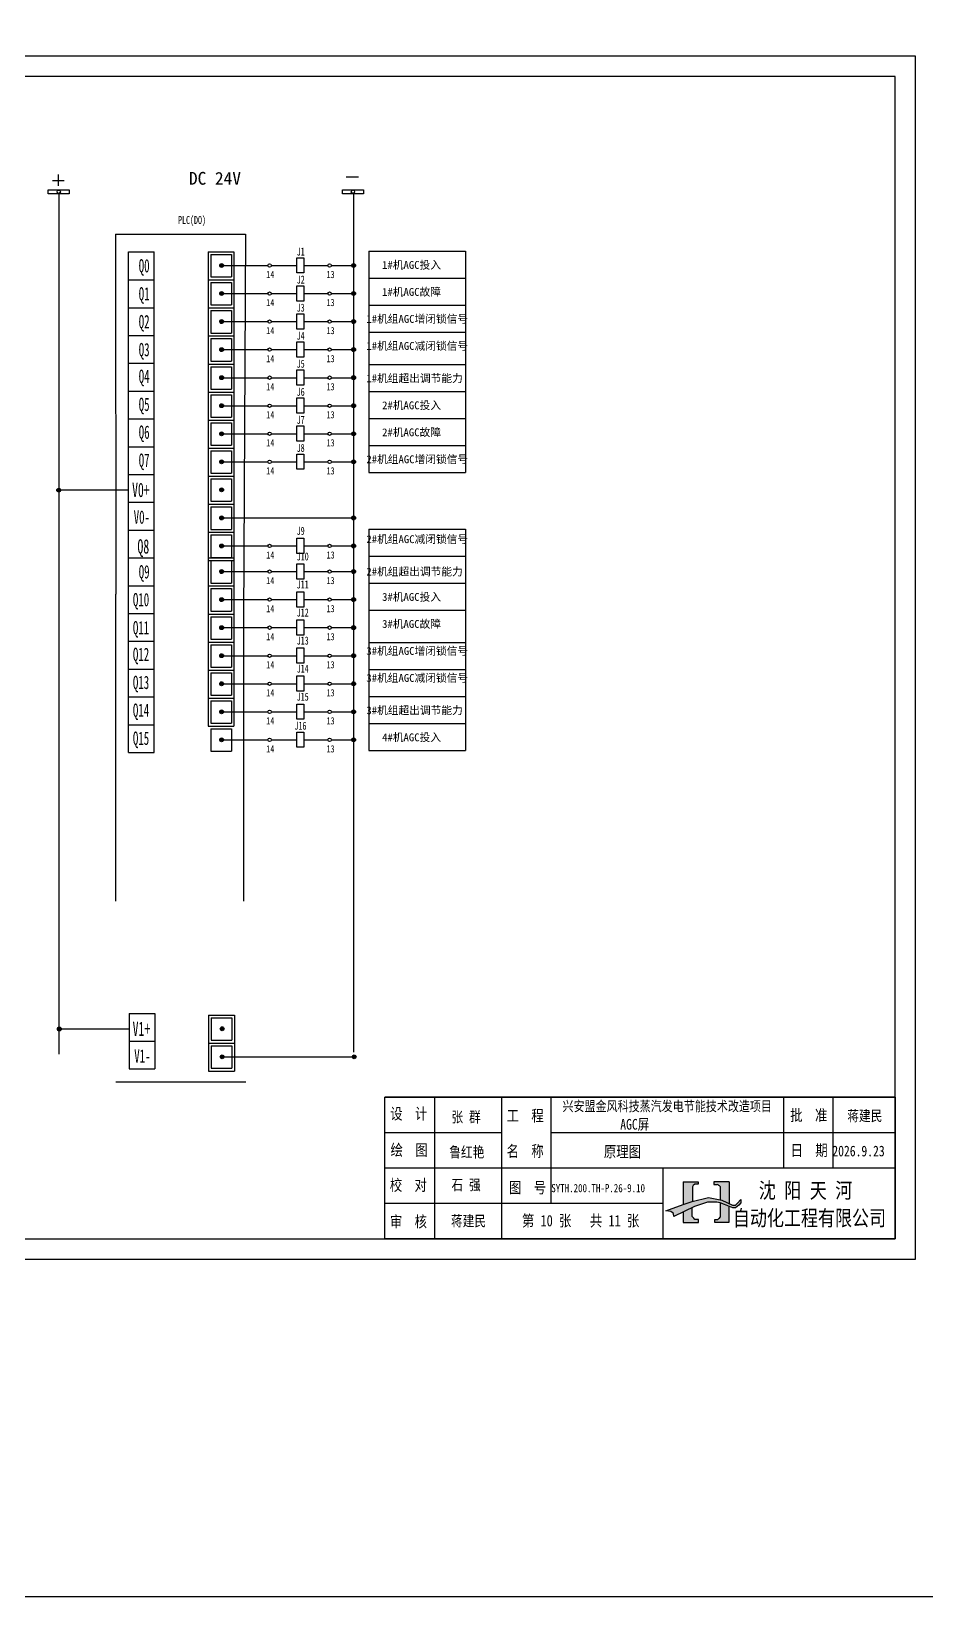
# Model space of a CAD drawing. Header units: millimetres. Extents: x -2527 to 7788, y -1442 to 1215.
# Drawn here: x 6413 to 6856, y -11 to 762 of the extents above; entities that cross this region are included whole.
import ezdxf

# ---------------------------------------------------------------- set-up
doc = ezdxf.new("R2010")
doc.units = ezdxf.units.MM
doc.header["$MEASUREMENT"] = 0
doc.styles.add('_HZTXT', font='', dxfattribs={"width": 0.8})
doc.styles.get("Standard").update_dxf_attribs({"font": '', "width": 0.7, "height": 6})
doc.styles.get('_HZTXT').set_extended_font_data('SimSun')
doc.styles.get('Standard').set_extended_font_data('SimSun')

msp = doc.modelspace()

# ---------------------------------------------------------------- hatches: boundary and pattern name
for points in [[(6508.32, 645.92, 1), (6506.42, 645.92, 1)], [(6573.49, 645.92, 1), (6571.59, 645.92, 1)], [(6508.32, 632.07, 1), (6506.42, 632.07, 1)], [(6573.49, 632.07, 1), (6571.59, 632.07, 1)], [(6508.32, 618.22, 1), (6506.42, 618.22, 1)], [(6573.49, 618.22, 1), (6571.59, 618.22, 1)], [(6508.32, 604.37, 1), (6506.42, 604.37, 1)], [(6573.49, 604.37, 1), (6571.59, 604.37, 1)], [(6508.32, 590.52, 1), (6506.42, 590.52, 1)], [(6573.49, 590.52, 1), (6571.59, 590.52, 1)], [(6508.32, 576.67, 1), (6506.42, 576.67, 1)], [(6573.49, 576.67, 1), (6571.59, 576.67, 1)], [(6508.32, 562.82, 1), (6506.42, 562.82, 1)], [(6573.49, 562.82, 1), (6571.59, 562.82, 1)], [(6508.32, 548.97, 1), (6506.42, 548.97, 1)], [(6573.49, 548.97, 1), (6571.59, 548.97, 1)], [(6427.89, 535, 1), (6425.99, 535, 1)], [(6508.32, 535.12, 1), (6506.42, 535.12, 1)], [(6508.32, 521.27, 1), (6506.42, 521.27, 1)], [(6573.49, 521.27, 1), (6571.59, 521.27, 1)], [(6508.32, 507.42, 1), (6506.42, 507.42, 1)], [(6573.49, 507.42, 1), (6571.59, 507.42, 1)], [(6508.32, 494.78, 1), (6506.42, 494.78, 1)], [(6573.49, 494.78, 1), (6571.59, 494.78, 1)], [(6508.32, 480.93, 1), (6506.42, 480.93, 1)], [(6573.49, 480.93, 1), (6571.59, 480.93, 1)], [(6508.32, 467.08, 1), (6506.42, 467.08, 1)], [(6573.49, 467.08, 1), (6571.59, 467.08, 1)], [(6508.32, 453.23, 1), (6506.42, 453.23, 1)], [(6573.49, 453.23, 1), (6571.59, 453.23, 1)], [(6508.32, 439.38, 1), (6506.42, 439.38, 1)], [(6573.49, 439.38, 1), (6571.59, 439.38, 1)], [(6508.32, 425.53, 1), (6506.42, 425.53, 1)], [(6573.49, 425.53, 1), (6571.59, 425.53, 1)], [(6508.32, 411.68, 1), (6506.42, 411.68, 1)], [(6573.49, 411.68, 1), (6571.59, 411.68, 1)], [(6428.15, 268.9, 1), (6426.25, 268.9, 1)], [(6508.58, 269.02, 1), (6506.68, 269.02, 1)], [(6508.58, 255.17, 1), (6506.68, 255.17, 1)], [(6573.75, 255.17, 1), (6571.85, 255.17, 1)]]:
    msp.add_hatch(color=256).paths.add_polyline_path(points)
h = msp.add_hatch(color=256)
h.paths.add_polyline_path([(6758.05, 193.46), (6750.49, 193.46), (6750.49, 192.12), (6752.13, 192.12, -0.099172), (6753.62, 191.13), (6753.62, 184.49), (6754.34, 184.34), (6758.08, 182.62)])
h.paths.add_polyline_path([(6735.32, 182.29), (6739.84, 183.74), (6739.84, 190.92), (6740.29, 191.65), (6741.08, 192.24), (6742.73, 192.24), (6742.73, 193.39), (6735.32, 193.39)])
h.paths.add_polyline_path([(6740.88, 181.2), (6747.3, 183.39), (6752, 183.39), (6753.63, 183.02), (6755.64, 182.2), (6759.77, 180.52), (6761.2, 180.52), (6762.8, 181.9), (6763.72, 183.12), (6763.72, 184.78), (6763.59, 184.62), (6762.33, 182.99), (6761.1, 181.98), (6759.6, 181.91), (6754.34, 184.34), (6747.74, 185.64), (6739.78, 183.71), (6735.36, 182.3), (6726.78, 179.07), (6729.13, 178.71), (6730.58, 177.74), (6730.62, 176.27)])
h.paths.add_polyline_path([(6739.73, 176.29), (6739.74, 180.65), (6735.28, 178.51), (6735.28, 173.41), (6742.86, 173.41), (6742.86, 174.81), (6741.04, 174.81), (6740.5, 175.42)])
h.paths.add_polyline_path([(6758.07, 181.21), (6755.64, 182.2), (6753.63, 183.02), (6753.63, 176.11), (6752.88, 175.31), (6752.3, 174.7), (6750.71, 174.7), (6750.71, 173.54), (6758.07, 173.54)])

# ---------------------------------------------------------------- linework, layer by layer
for p, q in [((6426.61, 690.9), (6426.61, 685.23)), ((6568.84, 689.72), (6574.97, 689.72)), ((6423.78, 687.89), (6429.55, 687.89)), ((6426.94, 681.36), (6426.94, 256.51)), ((6572.54, 681.38), (6572.54, 257.44)), ((6454.91, 661.4), (6455.17, 483.59)), ((6454.91, 661.4), (6519.1, 661.4)), ((6519.1, 661.4), (6518.18, 470.9)), ((6461.41, 652.66), (6474.11, 652.66)), ((6461.41, 405.42), (6461.41, 652.66)), ((6474.11, 405.42), (6474.11, 652.66)), ((6500.69, 652.66), (6500.69, 638.81)), ((6500.69, 652.66), (6513.39, 652.66)), ((6502.01, 651.34), (6502.01, 640.26)), ((6502.01, 651.34), (6512.17, 651.34)), ((6512.17, 651.34), (6512.17, 640.26)), ((6513.39, 652.66), (6513.39, 638.81)), ((6507.37, 645.92), (6530.2, 645.92)), ((6531.87, 645.92), (6544.47, 645.92)), ((6547.99, 645.92), (6559.86, 645.92)), ((6561.53, 645.92), (6572.54, 645.92)), ((6461.41, 638.81), (6474.11, 638.81)), ((6500.69, 638.81), (6513.39, 638.81)), ((6500.69, 638.81), (6513.39, 638.81)), ((6500.69, 638.81), (6500.69, 624.96)), ((6502.01, 640.26), (6512.17, 640.26)), ((6502.01, 637.49), (6502.01, 626.41)), ((6502.01, 637.49), (6512.17, 637.49)), ((6512.17, 637.49), (6512.17, 626.41)), ((6513.39, 638.81), (6513.39, 624.96)), ((6502.01, 626.41), (6512.17, 626.41)), ((6507.37, 632.07), (6530.2, 632.07)), ((6531.87, 632.07), (6544.47, 632.07)), ((6547.99, 632.07), (6559.86, 632.07)), ((6561.53, 632.07), (6572.54, 632.07)), ((6461.41, 625.09), (6474.11, 625.09)), ((6500.69, 624.96), (6513.39, 624.96)), ((6500.69, 624.96), (6513.39, 624.96)), ((6500.69, 624.96), (6500.69, 611.11)), ((6502.01, 623.64), (6512.17, 623.64)), ((6502.01, 623.64), (6502.01, 612.56)), ((6512.17, 623.64), (6512.17, 612.56)), ((6513.39, 624.96), (6513.39, 611.11)), ((6461.41, 611.36), (6474.11, 611.36)), ((6500.69, 611.11), (6513.39, 611.11)), ((6500.69, 611.11), (6513.39, 611.11)), ((6500.69, 611.11), (6500.69, 597.26)), ((6502.01, 612.56), (6512.17, 612.56)), ((6507.37, 618.22), (6530.2, 618.22)), ((6513.39, 611.11), (6513.39, 597.26)), ((6531.87, 618.22), (6544.47, 618.22)), ((6547.99, 618.22), (6559.86, 618.22)), ((6561.53, 618.22), (6572.54, 618.22)), ((6502.01, 609.79), (6512.17, 609.79)), ((6502.01, 609.79), (6502.01, 598.71)), ((6507.37, 604.37), (6530.2, 604.37)), ((6512.17, 609.79), (6512.17, 598.71)), ((6531.87, 604.37), (6544.47, 604.37)), ((6547.99, 604.37), (6559.86, 604.37)), ((6561.53, 604.37), (6572.54, 604.37)), ((6461.41, 597.63), (6474.11, 597.63)), ((6500.69, 597.26), (6513.39, 597.26)), ((6500.69, 597.26), (6513.39, 597.26)), ((6500.69, 597.26), (6500.69, 583.41)), ((6502.01, 598.71), (6512.17, 598.71)), ((6502.01, 595.94), (6512.17, 595.94)), ((6502.01, 595.94), (6502.01, 584.86)), ((6512.17, 595.94), (6512.17, 584.86)), ((6513.39, 597.26), (6513.39, 583.41)), ((6507.37, 590.52), (6530.2, 590.52)), ((6531.87, 590.52), (6544.47, 590.52)), ((6547.99, 590.52), (6559.86, 590.52)), ((6561.53, 590.52), (6572.54, 590.52)), ((6461.41, 583.9), (6474.11, 583.9)), ((6500.69, 583.41), (6500.69, 569.56)), ((6500.69, 583.41), (6513.39, 583.41)), ((6500.69, 583.41), (6513.39, 583.41)), ((6502.01, 584.86), (6512.17, 584.86)), ((6502.01, 582.09), (6502.01, 571.01)), ((6502.01, 582.09), (6512.17, 582.09)), ((6512.17, 582.09), (6512.17, 571.01)), ((6513.39, 583.41), (6513.39, 569.56)), ((6507.37, 576.67), (6530.2, 576.67)), ((6531.87, 576.67), (6544.47, 576.67)), ((6547.99, 576.67), (6559.86, 576.67)), ((6561.53, 576.67), (6572.54, 576.67)), ((6461.41, 570.17), (6474.11, 570.17)), ((6461.41, 570.17), (6474.11, 570.17)), ((6500.69, 569.56), (6513.39, 569.56)), ((6500.69, 569.56), (6513.39, 569.56)), ((6500.69, 569.56), (6500.69, 555.71)), ((6502.01, 571.01), (6512.17, 571.01)), ((6502.01, 568.24), (6512.17, 568.24)), ((6502.01, 568.24), (6502.01, 557.16)), ((6512.17, 568.24), (6512.17, 557.16)), ((6513.39, 569.56), (6513.39, 555.71)), ((6502.01, 557.16), (6512.17, 557.16)), ((6507.37, 562.82), (6530.2, 562.82)), ((6531.87, 562.82), (6544.47, 562.82)), ((6547.99, 562.82), (6559.86, 562.82)), ((6561.53, 562.82), (6572.54, 562.82)), ((6461.41, 556.44), (6474.11, 556.44)), ((6500.69, 555.71), (6513.39, 555.71)), ((6500.69, 555.71), (6513.39, 555.71)), ((6500.69, 555.71), (6500.69, 541.86)), ((6502.01, 554.39), (6512.17, 554.39)), ((6502.01, 554.39), (6502.01, 543.31)), ((6507.37, 548.97), (6530.2, 548.97)), ((6512.17, 554.39), (6512.17, 543.31)), ((6513.39, 555.71), (6513.39, 541.86)), ((6531.87, 548.97), (6544.47, 548.97)), ((6547.99, 548.97), (6559.86, 548.97)), ((6561.53, 548.97), (6572.54, 548.97)), ((6461.41, 542.71), (6474.11, 542.71)), ((6500.69, 541.86), (6513.39, 541.86)), ((6500.69, 541.86), (6513.39, 541.86)), ((6500.69, 541.86), (6500.69, 528.01)), ((6502.01, 543.31), (6512.17, 543.31)), ((6513.39, 541.86), (6513.39, 528.01)), ((6444.52, 535), (6426.94, 535)), ((6461.41, 534.96), (6444.52, 535)), ((6502.01, 540.54), (6512.17, 540.54)), ((6502.01, 540.54), (6502.01, 529.46)), ((6512.17, 540.54), (6512.17, 529.46)), ((6461.41, 528.98), (6474.11, 528.98)), ((6500.69, 528.01), (6513.39, 528.01)), ((6500.69, 528.01), (6513.39, 528.01)), ((6500.69, 528.01), (6500.69, 514.16)), ((6502.01, 529.46), (6512.17, 529.46)), ((6502.01, 526.69), (6502.01, 515.61)), ((6502.01, 526.69), (6512.17, 526.69)), ((6512.17, 526.69), (6512.17, 515.61)), ((6513.39, 528.01), (6513.39, 514.16)), ((6507.37, 521.27), (6572.54, 521.27)), ((6461.41, 515.25), (6474.11, 515.25)), ((6500.69, 514.16), (6500.69, 500.31)), ((6500.69, 514.16), (6513.39, 514.16)), ((6500.69, 514.16), (6513.39, 514.16)), ((6502.01, 515.61), (6512.17, 515.61)), ((6502.01, 512.84), (6502.01, 501.76)), ((6502.01, 512.84), (6512.17, 512.84)), ((6512.17, 512.84), (6512.17, 501.76)), ((6513.39, 514.16), (6513.39, 500.31)), ((6507.37, 507.42), (6530.2, 507.42)), ((6531.87, 507.42), (6544.47, 507.42)), ((6547.99, 507.42), (6559.86, 507.42)), ((6561.53, 507.42), (6572.54, 507.42)), ((6461.41, 501.52), (6474.11, 501.52)), ((6461.41, 501.52), (6474.11, 501.52)), ((6500.69, 501.52), (6513.39, 501.52)), ((6500.69, 501.52), (6513.39, 501.52)), ((6500.69, 501.52), (6500.69, 487.67)), ((6500.69, 500.31), (6513.39, 500.31)), ((6500.69, 500.31), (6513.39, 500.31)), ((6502.01, 501.76), (6512.17, 501.76)), ((6502.01, 500.2), (6502.01, 489.12)), ((6502.01, 500.2), (6512.17, 500.2)), ((6507.37, 494.78), (6530.2, 494.78)), ((6512.17, 500.2), (6512.17, 489.12)), ((6513.39, 501.52), (6513.39, 487.67)), ((6531.87, 494.78), (6544.47, 494.78)), ((6547.99, 494.78), (6559.86, 494.78)), ((6561.53, 494.78), (6572.54, 494.78)), ((6461.41, 487.8), (6474.11, 487.8)), ((6500.69, 487.67), (6513.39, 487.67)), ((6500.69, 487.67), (6513.39, 487.67)), ((6500.69, 487.67), (6500.69, 473.82)), ((6502.01, 489.12), (6512.17, 489.12)), ((6513.39, 487.67), (6513.39, 473.82)), ((6502.01, 486.35), (6512.17, 486.35)), ((6502.01, 486.35), (6502.01, 475.27)), ((6507.37, 480.93), (6530.2, 480.93)), ((6512.17, 486.35), (6512.17, 475.27)), ((6531.87, 480.93), (6544.47, 480.93)), ((6547.99, 480.93), (6559.86, 480.93)), ((6561.53, 480.93), (6572.54, 480.93)), ((6461.41, 474.07), (6474.11, 474.07)), ((6500.69, 473.82), (6513.39, 473.82)), ((6500.69, 473.82), (6513.39, 473.82)), ((6500.69, 473.82), (6500.69, 459.97)), ((6502.01, 475.27), (6512.17, 475.27)), ((6502.01, 472.5), (6512.17, 472.5)), ((6502.01, 472.5), (6502.01, 461.42)), ((6512.17, 472.5), (6512.17, 461.42)), ((6513.39, 473.82), (6513.39, 459.97)), ((6507.37, 467.08), (6530.2, 467.08)), ((6531.87, 467.08), (6544.47, 467.08)), ((6547.99, 467.08), (6559.86, 467.08)), ((6561.53, 467.08), (6572.54, 467.08)), ((6461.41, 460.34), (6474.11, 460.34)), ((6500.69, 459.97), (6513.39, 459.97)), ((6500.69, 459.97), (6513.39, 459.97)), ((6500.69, 459.97), (6500.69, 446.12)), ((6502.01, 461.42), (6512.17, 461.42)), ((6502.01, 458.65), (6512.17, 458.65)), ((6502.01, 458.65), (6502.01, 447.57)), ((6512.17, 458.65), (6512.17, 447.57)), ((6513.39, 459.97), (6513.39, 446.12)), ((6507.37, 453.23), (6530.2, 453.23)), ((6531.87, 453.23), (6544.47, 453.23)), ((6547.99, 453.23), (6559.86, 453.23)), ((6561.53, 453.23), (6572.54, 453.23)), ((6461.41, 446.61), (6474.11, 446.61)), ((6500.69, 446.12), (6500.69, 432.27)), ((6500.69, 446.12), (6513.39, 446.12)), ((6500.69, 446.12), (6513.39, 446.12)), ((6502.01, 447.57), (6512.17, 447.57)), ((6502.01, 444.8), (6502.01, 433.72)), ((6502.01, 444.8), (6512.17, 444.8)), ((6512.17, 444.8), (6512.17, 433.72)), ((6513.39, 446.12), (6513.39, 432.27)), ((6461.41, 432.88), (6474.11, 432.88)), ((6461.41, 432.88), (6474.11, 432.88)), ((6502.01, 433.72), (6512.17, 433.72)), ((6507.37, 439.38), (6530.2, 439.38)), ((6531.87, 439.38), (6544.47, 439.38)), ((6547.99, 439.38), (6559.86, 439.38)), ((6561.53, 439.38), (6572.54, 439.38)), ((6500.69, 432.27), (6513.39, 432.27)), ((6500.69, 432.27), (6513.39, 432.27)), ((6500.69, 432.27), (6500.69, 418.43)), ((6502.01, 430.95), (6512.17, 430.95)), ((6502.01, 430.95), (6502.01, 419.87)), ((6507.37, 425.53), (6530.2, 425.53)), ((6512.17, 430.95), (6512.17, 419.87)), ((6513.39, 432.27), (6513.39, 418.43)), ((6531.87, 425.53), (6544.47, 425.53)), ((6547.99, 425.53), (6559.86, 425.53)), ((6561.53, 425.53), (6572.54, 425.53)), ((6461.41, 419.15), (6474.11, 419.15)), ((6500.69, 418.43), (6513.39, 418.43)), ((6500.69, 418.43), (6513.39, 418.43)), ((6502.01, 419.87), (6512.17, 419.87)), ((6502.01, 417.1), (6512.17, 417.1)), ((6502.01, 417.1), (6502.01, 406.02)), ((6507.37, 411.68), (6530.2, 411.68)), ((6512.17, 417.1), (6512.17, 406.02)), ((6531.87, 411.68), (6544.47, 411.68)), ((6547.99, 411.68), (6559.86, 411.68)), ((6561.53, 411.68), (6572.54, 411.68)), ((6461.41, 405.42), (6474.11, 405.42)), ((6502.01, 406.02), (6512.17, 406.02)), ((6461.66, 276.61), (6474.37, 276.61)), ((6500.95, 275.76), (6513.65, 275.76)), ((6500.95, 275.76), (6513.65, 275.76)), ((6500.95, 275.76), (6500.95, 261.91)), ((6502.27, 274.43), (6512.43, 274.43)), ((6502.27, 274.43), (6502.27, 263.35)), ((6512.43, 274.43), (6512.43, 263.35)), ((6513.65, 275.76), (6513.65, 261.91)), ((6444.77, 268.9), (6427.2, 268.9)), ((6461.66, 268.86), (6444.77, 268.9)), ((6461.66, 262.88), (6474.37, 262.88)), ((6502.27, 263.35), (6512.43, 263.35)), ((6500.95, 261.91), (6513.65, 261.91)), ((6500.95, 261.91), (6513.65, 261.91)), ((6500.95, 261.91), (6500.95, 248.06)), ((6502.27, 260.58), (6502.27, 249.5)), ((6502.27, 260.58), (6512.43, 260.58)), ((6507.63, 255.17), (6572.8, 255.17)), ((6512.43, 260.58), (6512.43, 249.5)), ((6513.65, 261.91), (6513.65, 248.06)), ((6461.66, 249.15), (6474.37, 249.15)), ((6500.95, 248.06), (6513.65, 248.06)), ((6500.95, 248.06), (6513.65, 248.06)), ((6502.27, 249.5), (6512.43, 249.5)), ((6455.17, 242.83), (6519.36, 242.83)), ((6840, 235.29), (6588, 235.29)), ((6588, 235.29), (6840, 235.29)), ((6588, 165.29), (6588, 235.29)), ((6612.49, 235.29), (6612.49, 165.29)), ((6645.53, 235.29), (6645.53, 165.29)), ((6670.01, 235.29), (6670.01, 182.79)), ((6784.8, 235.29), (6784.8, 200.29)), ((6809.28, 235.29), (6809.28, 200.29)), ((6840, 235.29), (6840, 165.29)), ((6840, 235.29), (6840, 200.29)), ((6588, 217.79), (6645.53, 217.79)), ((6670.01, 217.79), (6840, 217.79)), ((6588, 200.29), (6840, 200.29)), ((6725.22, 200.29), (6725.22, 165.29)), ((6735.32, 193.39), (6735.32, 182.29)), ((6735.32, 193.39), (6742.73, 193.39)), ((6742.73, 193.39), (6742.73, 192.24)), ((6758.05, 193.46), (6750.49, 193.46)), ((6750.49, 193.46), (6750.49, 192.12)), ((6758.05, 193.46), (6758.08, 182.62)), ((6739.78, 183.71), (6747.74, 185.64)), ((6740.29, 191.65), (6739.84, 190.92)), ((6739.84, 190.92), (6739.84, 190.92)), ((6739.84, 190.92), (6739.84, 183.73)), ((6741.08, 192.24), (6740.29, 191.65)), ((6742.73, 192.24), (6741.08, 192.24)), ((6741.08, 192.24), (6741.08, 192.24)), ((6747.74, 185.64), (6754.34, 184.34)), ((6750.49, 192.12), (6752.13, 192.12)), ((6753.62, 191.13), (6753.62, 184.49)), ((6725.22, 182.79), (6588, 182.79)), ((6726.78, 179.07), (6735.36, 182.3)), ((6729.13, 178.71), (6726.78, 179.07)), ((6730.58, 177.74), (6729.13, 178.71)), ((6740.88, 181.2), (6730.62, 176.27)), ((6735.28, 178.51), (6735.28, 173.41)), ((6735.36, 182.3), (6739.78, 183.71)), ((6739.73, 176.29), (6739.74, 180.65)), ((6747.3, 183.39), (6740.88, 181.2)), ((6752, 183.39), (6747.3, 183.39)), ((6753.63, 183.02), (6752, 183.39)), ((6755.64, 182.2), (6753.63, 183.02)), ((6753.63, 183.02), (6753.63, 176.11)), ((6754.34, 184.34), (6759.6, 181.91)), ((6759.77, 180.52), (6755.64, 182.2)), ((6758.07, 173.54), (6758.07, 181.21)), ((6759.6, 181.91), (6761.1, 181.98)), ((6761.2, 180.52), (6759.77, 180.52)), ((6761.1, 181.98), (6762.33, 182.99)), ((6762.8, 181.9), (6761.2, 180.52)), ((6762.33, 182.99), (6763.59, 184.62)), ((6763.72, 183.12), (6762.8, 181.9)), ((6763.59, 184.62), (6763.72, 184.78)), ((6763.72, 184.78), (6763.72, 183.12)), ((6730.62, 176.27), (6730.58, 177.74)), ((6735.28, 173.41), (6742.86, 173.41)), ((6740.5, 175.42), (6739.73, 176.29)), ((6741.04, 174.81), (6740.5, 175.42)), ((6742.86, 174.81), (6741.04, 174.81)), ((6742.86, 173.41), (6742.86, 174.81)), ((6752.3, 174.7), (6750.71, 174.7)), ((6750.71, 174.7), (6750.71, 173.54)), ((6750.71, 173.54), (6758.07, 173.54)), ((6752.88, 175.31), (6752.3, 174.7)), ((6753.63, 176.11), (6752.88, 175.31)), ((6840, 165.29), (6588, 165.29)), ((6840, 165.29), (6588, 165.29))]:
    msp.add_line(p, q)
at = {"color": 0}
for p, q in [((6580.02, 652.97), (6627.76, 652.97)), ((6580.02, 652.97), (6580.02, 543.65)), ((6627.76, 652.97), (6627.76, 543.65)), ((6580.02, 639.64), (6627.76, 639.64)), ((6580.02, 626.31), (6627.76, 626.31)), ((6580.02, 612.98), (6627.76, 612.98)), ((6580.02, 596.97), (6627.76, 596.97)), ((6580.02, 583.64), (6627.76, 583.64)), ((6580.02, 570.31), (6627.76, 570.31)), ((6580.02, 556.98), (6627.76, 556.98)), ((6580.02, 543.65), (6627.76, 543.65)), ((6580.02, 515.68), (6627.76, 515.68)), ((6580.02, 502.35), (6627.76, 502.35)), ((6580.02, 489.02), (6627.76, 489.02)), ((6580.02, 475.69), (6627.76, 475.69)), ((6580.02, 459.68), (6627.76, 459.68)), ((6580.02, 446.35), (6627.76, 446.35)), ((6580.02, 433.02), (6627.76, 433.02)), ((6580.02, 419.69), (6627.76, 419.69)), ((6580.02, 406.36), (6627.76, 406.36))]:
    msp.add_line(p, q, dxfattribs=at)
at = {"lineweight": -3, "ltscale": 1000}
for p, q in [((6580.02, 515.68), (6580.02, 406.36)), ((6627.76, 515.68), (6627.76, 406.36))]:
    msp.add_line(p, q, dxfattribs=at)
at = {"color": 0, "lineweight": -3, "ltscale": 1000}
for p, q in [((6455.17, 331.98), (6455.17, 483.59)), ((6518.18, 470.9), (6518.18, 331.98)), ((6461.66, 276.61), (6461.66, 249.15)), ((6474.37, 276.61), (6474.37, 249.15))]:
    msp.add_line(p, q, dxfattribs=at)
at = {"color": 1, "lineweight": -3, "ltscale": 1000}
msp.add_lwpolyline([(-1782.65, 1215.38), (7788.08, 1215.38), (7788.08, -11.42), (-1782.65, -11.42)], close=True, dxfattribs=at)
for points in [[(6010, 155.29), (6850, 155.29), (6850, 749.29), (6010, 749.29)], [(6035, 165.29), (6840, 165.29), (6840, 739.29), (6035, 739.29)], [(6421.7, 683.3), (6432.15, 683.3), (6432.15, 681.36), (6421.7, 681.36)], [(6566.98, 683.32), (6577.43, 683.32), (6577.43, 681.38), (6566.98, 681.38)], [(6544.47, 649.76), (6547.99, 649.76), (6547.99, 642.23), (6544.47, 642.23)], [(6544.47, 635.91), (6547.99, 635.91), (6547.99, 628.38), (6544.47, 628.38)], [(6544.47, 622.06), (6547.99, 622.06), (6547.99, 614.53), (6544.47, 614.53)], [(6544.47, 608.21), (6547.99, 608.21), (6547.99, 600.68), (6544.47, 600.68)], [(6544.47, 594.36), (6547.99, 594.36), (6547.99, 586.83), (6544.47, 586.83)], [(6544.47, 580.51), (6547.99, 580.51), (6547.99, 572.98), (6544.47, 572.98)], [(6544.47, 566.66), (6547.99, 566.66), (6547.99, 559.13), (6544.47, 559.13)], [(6544.47, 552.81), (6547.99, 552.81), (6547.99, 545.28), (6544.47, 545.28)], [(6544.47, 511.26), (6547.99, 511.26), (6547.99, 503.73), (6544.47, 503.73)], [(6544.47, 498.62), (6547.99, 498.62), (6547.99, 491.09), (6544.47, 491.09)], [(6544.47, 484.77), (6547.99, 484.77), (6547.99, 477.24), (6544.47, 477.24)], [(6544.47, 470.92), (6547.99, 470.92), (6547.99, 463.39), (6544.47, 463.39)], [(6544.47, 457.07), (6547.99, 457.07), (6547.99, 449.54), (6544.47, 449.54)], [(6544.47, 443.22), (6547.99, 443.22), (6547.99, 435.69), (6544.47, 435.69)], [(6544.47, 429.37), (6547.99, 429.37), (6547.99, 421.84), (6544.47, 421.84)], [(6544.47, 415.52), (6547.99, 415.52), (6547.99, 407.99), (6544.47, 407.99)]]:
    msp.add_lwpolyline(points, close=True)
for centre, radius in [((6426.92, 682.34), 0.836), ((6572.2, 682.36), 0.836), ((6507.37, 645.92), 0.95), ((6531.03, 645.92), 0.836), ((6560.7, 645.92), 0.836), ((6572.54, 645.92), 0.95), ((6507.37, 632.07), 0.95), ((6531.03, 632.07), 0.836), ((6560.7, 632.07), 0.836), ((6572.54, 632.07), 0.95), ((6507.37, 618.22), 0.95), ((6531.03, 618.22), 0.836), ((6560.7, 618.22), 0.836), ((6572.54, 618.22), 0.95), ((6507.37, 604.37), 0.95), ((6531.03, 604.37), 0.836), ((6560.7, 604.37), 0.836), ((6572.54, 604.37), 0.95), ((6507.37, 590.52), 0.95), ((6531.03, 590.52), 0.836), ((6560.7, 590.52), 0.836), ((6572.54, 590.52), 0.95), ((6507.37, 576.67), 0.95), ((6531.03, 576.67), 0.836), ((6560.7, 576.67), 0.836), ((6572.54, 576.67), 0.95), ((6507.37, 562.82), 0.95), ((6531.03, 562.82), 0.836), ((6560.7, 562.82), 0.836), ((6572.54, 562.82), 0.95), ((6507.37, 548.97), 0.95), ((6531.03, 548.97), 0.836), ((6560.7, 548.97), 0.836), ((6572.54, 548.97), 0.95), ((6426.94, 535), 0.95), ((6507.37, 535.12), 0.95), ((6507.37, 521.27), 0.95), ((6572.54, 521.27), 0.95), ((6507.37, 507.42), 0.95), ((6531.03, 507.42), 0.836), ((6560.7, 507.42), 0.836), ((6572.54, 507.42), 0.95), ((6507.37, 494.78), 0.95), ((6531.03, 494.78), 0.836), ((6560.7, 494.78), 0.836), ((6572.54, 494.78), 0.95), ((6507.37, 480.93), 0.95), ((6531.03, 480.93), 0.836), ((6560.7, 480.93), 0.836), ((6572.54, 480.93), 0.95), ((6507.37, 467.08), 0.95), ((6531.03, 467.08), 0.836), ((6560.7, 467.08), 0.836), ((6572.54, 467.08), 0.95), ((6507.37, 453.23), 0.95), ((6531.03, 453.23), 0.836), ((6560.7, 453.23), 0.836), ((6572.54, 453.23), 0.95), ((6507.37, 439.38), 0.95), ((6531.03, 439.38), 0.836), ((6560.7, 439.38), 0.836), ((6572.54, 439.38), 0.95), ((6507.37, 425.53), 0.95), ((6531.03, 425.53), 0.836), ((6560.7, 425.53), 0.836), ((6572.54, 425.53), 0.95), ((6507.37, 411.68), 0.95), ((6531.03, 411.68), 0.836), ((6560.7, 411.68), 0.836), ((6572.54, 411.68), 0.95), ((6427.2, 268.9), 0.95), ((6507.63, 269.02), 0.95), ((6507.63, 255.17), 0.95), ((6572.8, 255.17), 0.95)]:
    msp.add_circle(centre, radius)
msp.add_arc((6750.4, 187.91), 4.55, 44.99742, 67.65189)

# ---------------------------------------------------------------- texts
msp.add_text('DC 24V ', height=6.3).set_placement((6491.22, 685.81))
for s, height, width, p in [('PLC(DO)', 3.951, 0.7, (6485.82, 666.41)), ('J1', 3.951, 0.7, (6544.44, 650.83)), ('Q0', 6.557, 0.6, (6466.43, 642.51)), ('14', 3.528, 0.7, (6529.41, 639.71)), ('13', 3.528, 0.7, (6559.16, 639.71)), ('Q1', 6.557, 0.6, (6466.43, 628.66)), ('J2', 3.951, 0.7, (6544.44, 636.98)), ('14', 3.528, 0.7, (6529.41, 625.86)), ('J3', 3.951, 0.7, (6544.44, 623.13)), ('13', 3.528, 0.7, (6559.16, 625.86)), ('Q2', 6.557, 0.6, (6466.43, 614.93)), ('14', 3.528, 0.7, (6529.41, 612.01)), ('J4', 3.951, 0.7, (6544.44, 609.28)), ('13', 3.528, 0.7, (6559.16, 612.01)), ('Q3', 6.557, 0.6, (6466.43, 601.08)), ('14', 3.528, 0.7, (6529.41, 598.16)), ('J5', 3.951, 0.7, (6544.44, 595.43)), ('13', 3.528, 0.7, (6559.16, 598.16)), ('Q4', 6.557, 0.6, (6466.43, 587.92)), ('14', 3.528, 0.7, (6529.41, 584.31)), ('13', 3.528, 0.7, (6559.16, 584.31)), ('Q5', 6.557, 0.6, (6466.43, 574.07)), ('J6', 3.951, 0.7, (6544.44, 581.58)), ('14', 3.528, 0.7, (6529.41, 570.46)), ('13', 3.528, 0.7, (6559.16, 570.46)), ('Q6', 6.557, 0.6, (6466.43, 560.34)), ('J7', 3.951, 0.7, (6544.44, 567.73)), ('14', 3.528, 0.7, (6529.41, 556.61)), ('J8', 3.951, 0.7, (6544.44, 553.88)), ('13', 3.528, 0.7, (6559.16, 556.61)), ('Q7', 6.557, 0.6, (6466.43, 546.49)), ('14', 3.528, 0.7, (6529.41, 542.76)), ('13', 3.528, 0.7, (6559.16, 542.76)), ('V0+', 7.082, 0.6, (6463.16, 531.57)), ('V0-', 6.557, 0.6, (6463.95, 518.39)), ('Q8', 7.082, 0.6, (6465.81, 503.66)), ('J9', 3.951, 0.7, (6544.44, 512.92)), ('14', 3.528, 0.7, (6529.41, 501.21)), ('J10', 3.951, 0.7, (6544.44, 500.28)), ('13', 3.528, 0.7, (6559.16, 501.21)), ('Q9', 6.557, 0.6, (6466.43, 491.37)), ('14', 3.528, 0.7, (6529.41, 488.57)), ('J11', 3.951, 0.7, (6544.44, 486.43)), ('13', 3.528, 0.7, (6559.16, 488.57)), ('Q10', 6.557, 0.6, (6463.56, 477.64)), ('14', 3.528, 0.7, (6529.41, 474.72)), ('J12', 3.951, 0.7, (6544.44, 472.58)), ('13', 3.528, 0.7, (6559.16, 474.72)), ('Q11', 6.557, 0.6, (6463.56, 463.79)), ('14', 3.528, 0.7, (6529.41, 460.87)), ('13', 3.528, 0.7, (6559.16, 460.87)), ('Q12', 6.557, 0.6, (6463.56, 450.63)), ('J13', 3.951, 0.7, (6544.44, 458.73)), ('14', 3.528, 0.7, (6529.41, 447.02)), ('J14', 3.951, 0.7, (6544.44, 444.88)), ('13', 3.528, 0.7, (6559.16, 447.02)), ('Q13', 6.557, 0.6, (6463.56, 436.78)), ('14', 3.528, 0.7, (6529.41, 433.17)), ('J15', 3.951, 0.7, (6544.44, 431.03)), ('13', 3.528, 0.7, (6559.16, 433.17)), ('Q14', 6.557, 0.6, (6463.56, 423.05)), ('14', 3.528, 0.7, (6529.41, 419.32)), ('J16', 3.951, 0.7, (6543.32, 416.69)), ('13', 3.528, 0.7, (6559.16, 419.32)), ('Q15', 6.557, 0.6, (6463.56, 409.2)), ('14', 3.528, 0.7, (6529.41, 405.47)), ('13', 3.528, 0.7, (6559.16, 405.47)), ('V1+', 7.082, 0.6, (6463.42, 265.47)), ('V1-', 6.557, 0.6, (6464.21, 252.29))]:
    msp.add_text(s, height=height, dxfattribs=dict(width=width)).set_placement(p)
at = {"color": 0}
for s, height, p in [('1#机AGC投入', 3.881, (6586.62, 644.26)), ('1#机AGC故障', 3.881, (6586.62, 630.93)), ('1#机组AGC增闭锁信号', 3.8808, (6578.85, 617.6)), ('1#机组AGC减闭锁信号', 3.8808, (6578.85, 604.26)), ('1#机组超出调节能力', 3.881, (6578.85, 588.26)), ('2#机AGC投入', 3.881, (6586.62, 574.93)), ('2#机AGC故障', 3.881, (6586.62, 561.6)), ('2#机组AGC增闭锁信号', 3.8808, (6578.85, 548.27)), ('2#机组AGC减闭锁信号', 3.8808, (6578.85, 508.83)), ('2#机组超出调节能力', 3.881, (6578.85, 492.82)), ('3#机AGC投入', 3.881, (6586.62, 480.31)), ('3#机AGC故障', 3.881, (6586.62, 466.97)), ('3#机组AGC增闭锁信号', 3.8808, (6578.85, 453.64)), ('3#机组AGC减闭锁信号', 3.8808, (6578.85, 440.31)), ('3#机组超出调节能力', 3.881, (6578.85, 424.31)), ('4#机AGC投入', 3.881, (6586.62, 410.98))]:
    msp.add_text(s, height=height, dxfattribs=at).set_placement(p)
at = {"style": '_HZTXT', "width": 0.8}
for s, height, p in [('兴安盟金风科技蒸汽发电节能技术改造项目', 4.9896, (6675.7, 228.32)), ('设  计', 5.6, (6590.63, 224.28)), ('张 群', 5.28, (6620.88, 222.82)), ('工\u3000程', 5.6, (6648.11, 223.31)), ('AGC屏', 5.28, (6704.23, 219.21)), ('批\u3000准', 5.6, (6788.16, 223.52)), ('蒋建民', 5.28, (6816.37, 223.42)), ('绘\u3000图', 5.6, (6590.79, 206.37)), ('鲁红艳', 5.28, (6619.78, 205.5)), ('名\u3000称', 5.6, (6648.11, 205.81)), ('原理图', 5.6, (6696.12, 205.56)), ('日\u3000期', 5.6, (6788.36, 206.19)), ('2026.9.23', 5.28, (6808.96, 206.02)), ('校  对', 5.6, (6590.44, 189.02)), ('石 强', 5.28, (6620.91, 189.35)), ('图\u3000号', 5.6, (6649.28, 187.79)), ('沈 阳 天 河', 7.7, (6772.64, 185.37)), ('SYTH.200.TH-P.26-9.10', 4.05, (6670.18, 188.32)), ('第 10 张\u3000 共 11 张', 5.6, (6655.67, 171.45)), ('自动化工程有限公司', 7.7, (6759.87, 171.73)), ('审  核', 5.6, (6590.47, 171)), ('蒋建民', 5.28, (6620.65, 171.47))]:
    msp.add_text(s, height=height, dxfattribs=at).set_placement(p)

doc.saveas('drawing.dxf')
